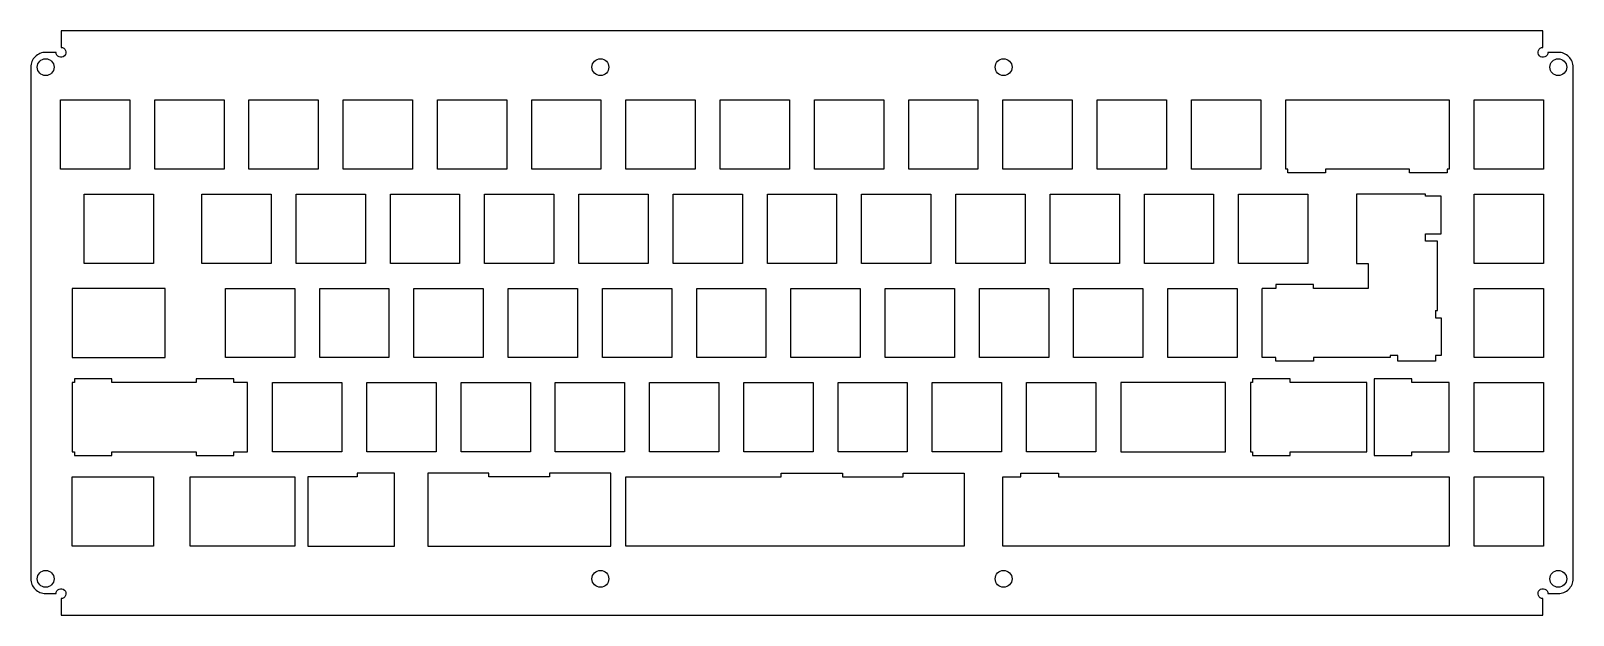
# Model space of a CAD drawing. Header units: millimetres. Extents: x 112 to 423, y 129 to 247.
import ezdxf

# ---------------------------------------------------------------- set-up
doc = ezdxf.new("R2010")
doc.units = ezdxf.units.MM

msp = doc.modelspace()

# ---------------------------------------------------------------- linework, layer by layer
at = {"linetype": 'Continuous'}
msp.add_line((204.23, 156.72), (204.23, 157.46), dxfattribs=at)
for points in [[(420.39, 242.52), (418.29, 242.52, -2.414214), (417.29, 243.52), (417.29, 246.87), (117.74, 246.87), (117.74, 243.52, -2.414214), (116.74, 242.52), (114.64, 242.52, 0.414214), (111.64, 239.52)], [(111.64, 239.52), (111.64, 136.12, 0.414214), (114.64, 133.12), (116.74, 133.12, -2.414214), (117.74, 132.12), (117.74, 128.77), (417.29, 128.77), (417.29, 132.12, -2.414214), (418.29, 133.12), (420.39, 133.12, 0.414214), (423.39, 136.12), (423.39, 239.52, 0.414214), (420.39, 242.52)]]:
    msp.add_lwpolyline(points, format="xyb")
for points in [[(131.64, 232.92), (131.64, 218.92), (117.64, 218.92), (117.64, 232.92)], [(150.69, 232.92), (150.69, 218.92), (136.69, 218.92), (136.69, 232.92)], [(169.74, 232.92), (169.74, 218.92), (155.74, 218.92), (155.74, 232.92)], [(188.79, 232.92), (188.79, 218.92), (174.79, 218.92), (174.79, 232.92)], [(207.84, 232.92), (207.84, 218.92), (193.84, 218.92), (193.84, 232.92)], [(226.89, 232.92), (226.89, 218.92), (212.89, 218.92), (212.89, 232.92)], [(245.94, 232.92), (245.94, 218.92), (231.94, 218.92), (231.94, 232.92)], [(264.99, 232.92), (264.99, 218.92), (250.99, 218.92), (250.99, 232.92)], [(284.04, 232.92), (284.04, 218.92), (270.04, 218.92), (270.04, 232.92)], [(303.09, 232.92), (303.09, 218.92), (289.09, 218.92), (289.09, 232.92)], [(322.14, 232.92), (322.14, 218.92), (308.14, 218.92), (308.14, 232.92)], [(341.19, 232.92), (341.19, 218.92), (327.19, 218.92), (327.19, 232.92)], [(360.24, 232.92), (360.24, 218.92), (346.24, 218.92), (346.24, 232.92)], [(417.39, 232.92), (417.39, 218.92), (403.39, 218.92), (403.39, 232.92)], [(136.41, 213.87), (136.41, 199.87), (122.41, 199.87), (122.41, 213.87)], [(160.22, 213.87), (160.22, 199.87), (146.22, 199.87), (146.22, 213.87)], [(179.27, 213.87), (179.27, 199.87), (165.27, 199.87), (165.27, 213.87)], [(198.32, 213.87), (198.32, 199.87), (184.32, 199.87), (184.32, 213.87)], [(217.37, 213.87), (217.37, 199.87), (203.37, 199.87), (203.37, 213.87)], [(236.42, 213.87), (236.42, 199.87), (222.42, 199.87), (222.42, 213.87)], [(255.47, 213.87), (255.47, 199.87), (241.47, 199.87), (241.47, 213.87)], [(274.52, 213.87), (274.52, 199.87), (260.52, 199.87), (260.52, 213.87)], [(293.57, 213.87), (293.57, 199.87), (279.57, 199.87), (279.57, 213.87)], [(312.62, 213.87), (312.62, 199.87), (298.62, 199.87), (298.62, 213.87)], [(331.67, 213.87), (331.67, 199.87), (317.67, 199.87), (317.67, 213.87)], [(350.72, 213.87), (350.72, 199.87), (336.72, 199.87), (336.72, 213.87)], [(369.77, 213.87), (369.77, 199.87), (355.77, 199.87), (355.77, 213.87)], [(417.39, 213.87), (417.39, 199.87), (403.39, 199.87), (403.39, 213.87)], [(120.03, 194.82), (120.03, 180.82), (138.79, 180.82), (138.79, 194.82)], [(164.98, 194.82), (164.98, 180.82), (150.98, 180.82), (150.98, 194.82)], [(184.03, 194.82), (184.03, 180.82), (170.03, 180.82), (170.03, 194.82)], [(203.08, 194.82), (203.08, 180.82), (189.08, 180.82), (189.08, 194.82)], [(222.13, 194.82), (222.13, 180.82), (208.13, 180.82), (208.13, 194.82)], [(241.18, 194.82), (241.18, 180.82), (227.18, 180.82), (227.18, 194.82)], [(260.23, 194.82), (260.23, 180.82), (246.23, 180.82), (246.23, 194.82)], [(279.28, 194.82), (279.28, 180.82), (265.28, 180.82), (265.28, 194.82)], [(298.33, 194.82), (298.33, 180.82), (284.33, 180.82), (284.33, 194.82)], [(317.38, 194.82), (317.38, 180.82), (303.38, 180.82), (303.38, 194.82)], [(336.43, 194.82), (336.43, 180.82), (322.43, 180.82), (322.43, 194.82)], [(355.48, 194.82), (355.48, 180.82), (341.48, 180.82), (341.48, 194.82)], [(417.39, 194.82), (417.39, 180.82), (403.39, 180.82), (403.39, 194.82)], [(128.04, 161.02), (128.04, 161.77), (145.06, 161.77), (145.06, 161.02), (152.66, 161.02), (152.66, 161.77), (155.46, 161.77), (155.46, 175.77), (152.66, 175.77), (152.66, 176.52), (145.06, 176.52), (145.06, 175.77), (128.04, 175.77), (128.04, 176.52), (120.44, 176.52), (120.44, 175.77), (120.03, 175.77), (120.03, 161.77), (120.44, 161.77), (120.44, 161.02)], [(174.51, 175.77), (174.51, 161.77), (160.51, 161.77), (160.51, 175.77)], [(193.56, 175.77), (193.56, 161.77), (179.56, 161.77), (179.56, 175.77)], [(212.61, 175.77), (212.61, 161.77), (198.61, 161.77), (198.61, 175.77)], [(231.66, 175.77), (231.66, 161.77), (217.66, 161.77), (217.66, 175.77)], [(250.71, 175.77), (250.71, 161.77), (236.71, 161.77), (236.71, 175.77)], [(269.76, 175.77), (269.76, 161.77), (255.76, 161.77), (255.76, 175.77)], [(288.81, 175.77), (288.81, 161.77), (274.81, 161.77), (274.81, 175.77)], [(307.86, 175.77), (307.86, 161.77), (293.86, 161.77), (293.86, 175.77)], [(326.91, 175.77), (326.91, 161.77), (312.91, 161.77), (312.91, 175.77)], [(331.96, 175.77), (331.96, 161.77), (353.1, 161.77), (353.1, 175.77)], [(358.15, 175.77), (358.15, 161.77), (358.56, 161.77), (358.56, 161.02), (366.16, 161.02), (366.16, 161.77), (381.68, 161.77), (381.68, 175.77), (366.16, 175.77), (366.16, 176.52), (358.56, 176.52), (358.56, 175.77)], [(383.19, 176.52), (383.19, 161.02), (390.79, 161.02), (390.79, 161.77), (398.34, 161.77), (398.34, 175.77), (390.79, 175.77), (390.79, 176.52)], [(417.39, 175.77), (417.39, 161.77), (403.39, 161.77), (403.39, 175.77)], [(136.41, 156.72), (136.41, 142.72), (120.03, 142.72), (120.03, 156.72)], [(164.98, 156.72), (164.98, 142.72), (143.84, 142.72), (143.84, 156.72)], [(403.39, 156.72), (417.39, 156.72), (417.39, 142.72), (403.39, 142.72)]]:
    msp.add_lwpolyline(points, close=True)
for points in [[(365.29, 232.92), (398.34, 232.92), (398.34, 218.92), (397.93, 218.92), (397.93, 218.17), (390.33, 218.17), (390.33, 218.92), (373.31, 218.92), (373.31, 218.17), (365.71, 218.17), (365.71, 218.92), (365.29, 218.92)], [(167.65, 156.72), (167.65, 142.72), (185.18, 142.72), (185.18, 157.46), (177.58, 157.46), (177.58, 156.72)], [(231.94, 156.72), (263.31, 156.72), (263.31, 157.47), (275.68, 157.47), (275.68, 156.72), (287.94, 156.72), (287.94, 157.47), (300.3, 157.47), (300.3, 142.72), (231.94, 142.72)], [(308.14, 156.72), (311.76, 156.72), (311.76, 157.46), (319.36, 157.46), (319.36, 156.72), (398.34, 156.72), (398.34, 142.72), (308.14, 142.72)]]:
    msp.add_lwpolyline(points, close=True, dxfattribs=at)
for points in [[(395.55, 190.34), (395.96, 190.34), (395.96, 204.34), (393.58, 204.34), (393.58, 205.85), (396.71, 205.85), (396.71, 213.45), (393.58, 213.45), (393.58, 213.87), (379.58, 213.87), (379.58, 199.87), (381.96, 199.87), (381.96, 194.82), (370.93, 194.82), (370.93, 195.57), (363.33, 195.57), (363.33, 194.82), (360.53, 194.82)], [(191.88, 157.47), (191.88, 142.72), (228.86, 142.72), (228.86, 157.47), (216.5, 157.47), (216.5, 156.72), (204.24, 156.72), (204.24, 157.47), (191.88, 157.47)]]:
    msp.add_lwpolyline(points, dxfattribs=at)
msp.add_lwpolyline([(395.55, 190.34), (395.55, 188.83), (396.71, 188.83), (396.71, 181.23), (395.55, 181.23), (395.55, 180.07), (387.95, 180.07), (387.95, 181.23), (386.44, 181.23), (386.44, 180.82), (370.93, 180.82), (370.93, 180.07), (363.33, 180.07), (363.33, 180.82), (360.53, 180.82), (360.53, 194.82)])
for centre in [(114.64, 239.52), (226.77, 239.52), (308.27, 239.52), (420.39, 239.52), (114.64, 136.12), (226.77, 136.12), (308.27, 136.12), (420.39, 136.12)]:
    msp.add_circle(centre, 1.7)

doc.saveas('drawing.dxf')
